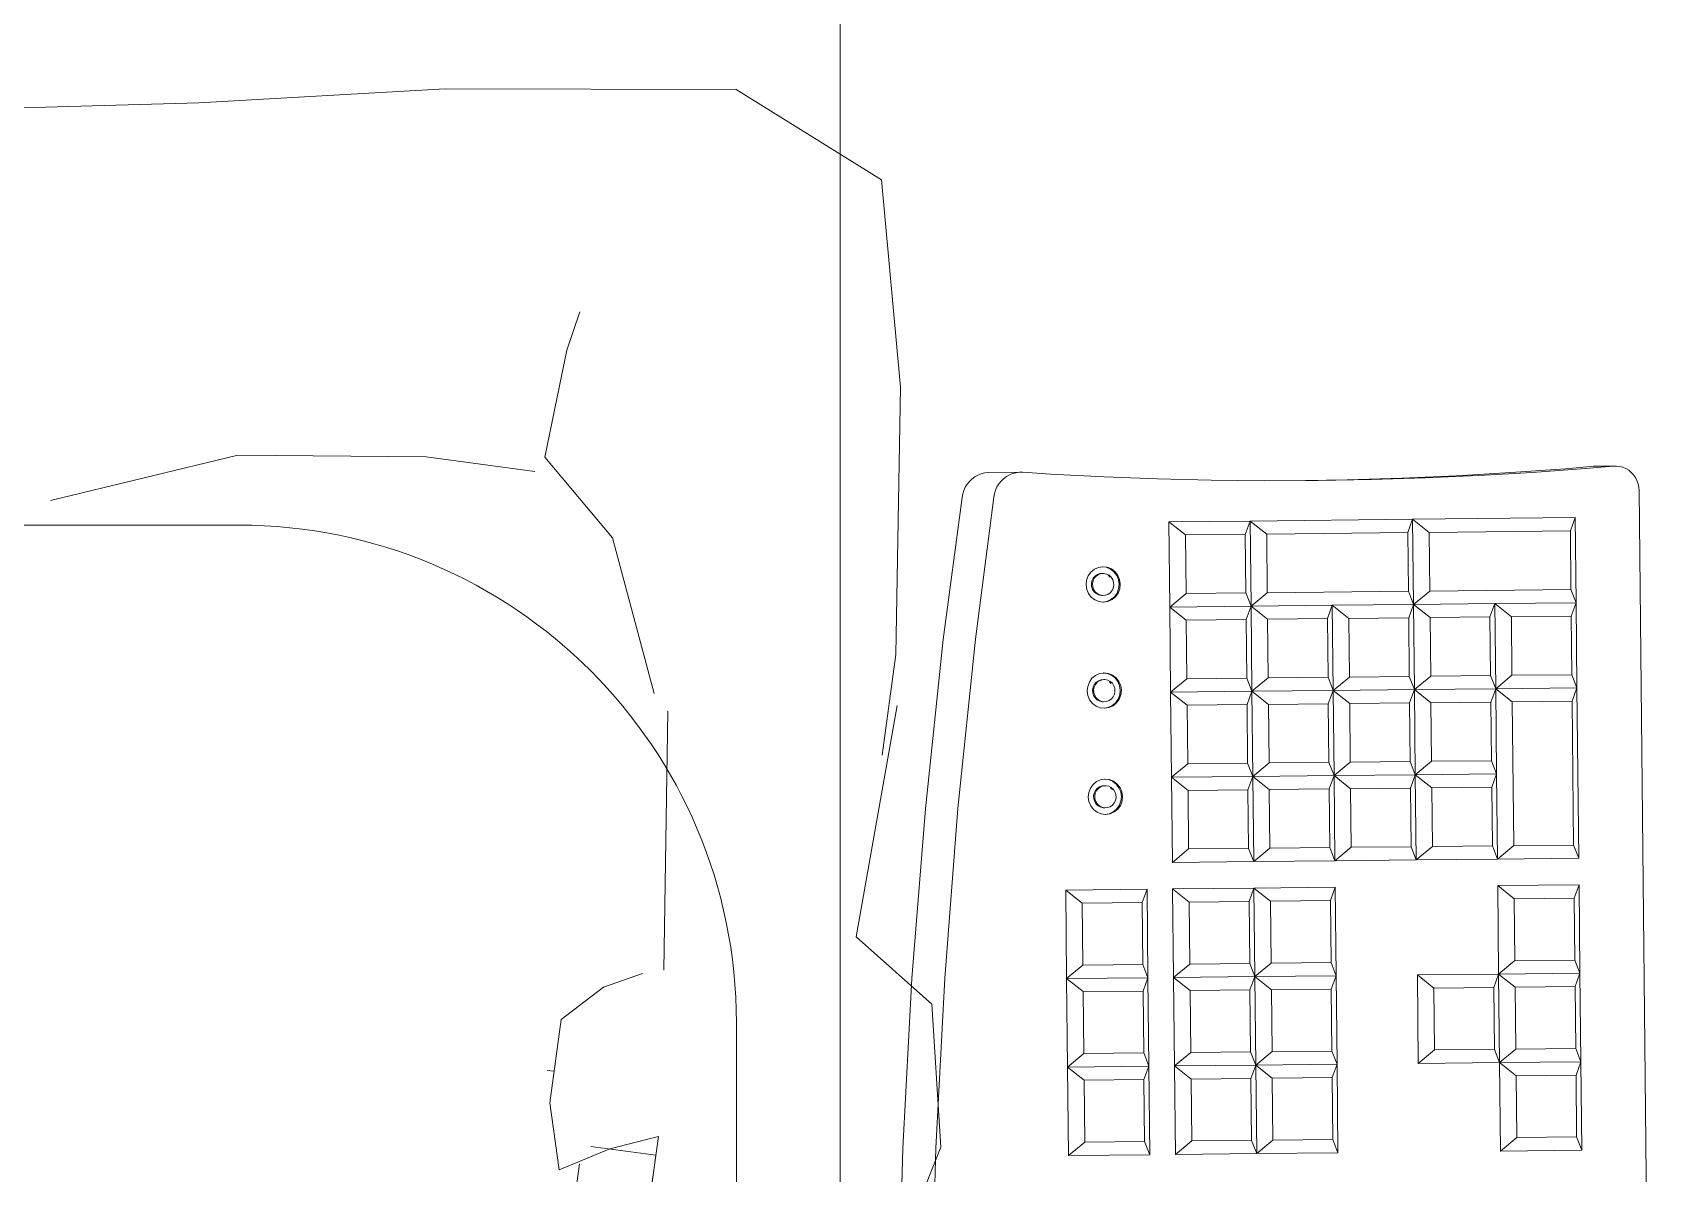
# Model space of a CAD drawing. Header units: metres. Extents: x -17 to 101, y 0 to 79.
# Drawn here: x 57.4469 to 57.8159, y 29.0289 to 29.2868 of the extents above; entities that cross this region are included whole.
import ezdxf

# ---------------------------------------------------------------- set-up
doc = ezdxf.new("R2010")
doc.units = ezdxf.units.M
doc.layers.add('Cotas varias El', color=253, linetype='Continuous', lineweight=13)

msp = doc.modelspace()

# ---------------------------------------------------------------- linework, layer by layer
at = {"layer": 'Cotas varias El'}
for p, q in [((57.48447, 29.27089), (57.54021, 29.27404)), ((57.54021, 29.27404), (57.60601, 29.27393)), ((57.60601, 29.27393), (57.63888, 29.25347)), ((57.43078, 29.26936), (57.48447, 29.27089)), ((57.63888, 29.25347), (57.64318, 29.20661)), ((57.56768, 29.21498), (57.57068, 29.22362)), ((57.56272, 29.19083), (57.56768, 29.21498)), ((57.64318, 29.20661), (57.64212, 29.14616)), ((57.49329, 29.19123), (57.45092, 29.181)), ((57.53591, 29.1909), (57.49329, 29.19123)), ((57.56044, 29.18756), (57.53591, 29.1909)), ((57.57806, 29.17255), (57.56272, 29.19083)), ((57.66067, 29.18672), (57.65997, 29.18633)), ((57.66141, 29.18701), (57.66067, 29.18672)), ((57.66219, 29.18722), (57.66141, 29.18701)), ((57.66298, 29.18732), (57.66219, 29.18722)), ((57.67005, 29.18739), (57.66298, 29.18732)), ((57.66778, 29.18679), (57.6671, 29.1864)), ((57.66851, 29.18709), (57.66778, 29.18679)), ((57.66927, 29.18729), (57.66851, 29.18709)), ((57.67005, 29.18739), (57.66927, 29.18729)), ((57.67083, 29.18739), (57.67005, 29.18739)), ((57.6771, 29.18698), (57.67083, 29.18739)), ((57.68919, 29.18636), (57.6771, 29.18698)), ((57.78118, 29.18731), (57.76886, 29.1866)), ((57.78597, 29.18736), (57.77389, 29.18665)), ((57.7935, 29.18819), (57.78118, 29.18731)), ((57.79805, 29.18824), (57.78597, 29.18736)), ((57.79988, 29.18873), (57.7935, 29.18819)), ((57.80431, 29.18878), (57.79805, 29.18824)), ((57.80063, 29.18875), (57.79988, 29.18873)), ((57.80431, 29.18878), (57.80063, 29.18875)), ((57.80505, 29.18879), (57.80431, 29.18878)), ((57.80578, 29.1887), (57.80505, 29.18879)), ((57.8065, 29.18851), (57.80578, 29.1887)), ((57.80718, 29.18821), (57.8065, 29.18851)), ((57.80782, 29.18782), (57.80718, 29.18821)), ((57.8084, 29.18735), (57.80782, 29.18782)), ((57.80891, 29.1868), (57.8084, 29.18735)), ((57.80935, 29.18618), (57.80891, 29.1868)), ((57.65746, 29.18325), (57.65722, 29.18248)), ((57.6578, 29.18399), (57.65746, 29.18325)), ((57.65823, 29.18467), (57.6578, 29.18399)), ((57.65874, 29.1853), (57.65823, 29.18467)), ((57.65932, 29.18585), (57.65874, 29.1853)), ((57.65997, 29.18633), (57.65932, 29.18585)), ((57.66464, 29.18333), (57.6644, 29.18256)), ((57.66497, 29.18406), (57.66464, 29.18333)), ((57.66539, 29.18475), (57.66497, 29.18406)), ((57.66589, 29.18537), (57.66539, 29.18475)), ((57.66646, 29.18592), (57.66589, 29.18537)), ((57.6671, 29.1864), (57.66646, 29.18592)), ((57.70129, 29.1859), (57.68919, 29.18636)), ((57.71339, 29.18561), (57.70129, 29.1859)), ((57.72549, 29.18548), (57.71339, 29.18561)), ((57.73475, 29.18551), (57.72549, 29.18548)), ((57.7442, 29.18568), (57.73475, 29.18551)), ((57.7376, 29.18552), (57.73475, 29.18551)), ((57.7497, 29.18573), (57.7376, 29.18552)), ((57.75653, 29.18605), (57.7442, 29.18568)), ((57.7618, 29.18611), (57.7497, 29.18573)), ((57.76886, 29.1866), (57.75653, 29.18605)), ((57.77389, 29.18665), (57.7618, 29.18611)), ((57.8097, 29.18551), (57.80935, 29.18618)), ((57.80995, 29.18479), (57.8097, 29.18551)), ((57.81011, 29.18404), (57.80995, 29.18479)), ((57.81017, 29.18328), (57.81011, 29.18404)), ((57.81483, 28.7353), (57.81017, 29.18328)), ((57.65284, 29.14955), (57.65707, 29.18169)), ((57.65722, 29.18248), (57.65707, 29.18169)), ((57.66011, 29.14962), (57.66425, 29.18176)), ((57.6644, 29.18256), (57.66425, 29.18176)), ((57.70384, 29.17617), (57.72222, 29.17636)), ((57.70384, 29.17617), (57.70758, 29.17321)), ((57.70384, 29.17617), (57.70404, 29.15692)), ((57.72222, 29.17636), (57.72112, 29.17335)), ((57.72222, 29.17636), (57.75897, 29.17675)), ((57.72222, 29.17636), (57.72596, 29.1734)), ((57.72222, 29.17636), (57.72242, 29.15712)), ((57.75897, 29.17675), (57.75788, 29.17373)), ((57.75897, 29.17675), (57.79572, 29.17713)), ((57.75897, 29.17675), (57.76271, 29.17378)), ((57.75897, 29.17675), (57.75917, 29.1575)), ((57.79572, 29.17713), (57.79463, 29.17412)), ((57.79592, 29.15788), (57.79572, 29.17713)), ((57.58745, 29.1374), (57.57806, 29.17255)), ((57.70758, 29.17321), (57.72112, 29.17335)), ((57.70758, 29.17321), (57.70772, 29.15996)), ((57.72112, 29.17335), (57.72126, 29.1601)), ((57.72596, 29.1734), (57.75788, 29.17373)), ((57.72596, 29.1734), (57.72609, 29.16015)), ((57.75788, 29.17373), (57.75801, 29.16049)), ((57.76271, 29.17378), (57.79463, 29.17412)), ((57.76271, 29.17378), (57.76285, 29.16054)), ((57.79463, 29.17412), (57.79477, 29.16087)), ((57.68621, 29.1648), (57.68561, 29.16396)), ((57.687, 29.16545), (57.68621, 29.1648)), ((57.68792, 29.16586), (57.687, 29.16545)), ((57.6888, 29.166), (57.68792, 29.16586)), ((57.68892, 29.16602), (57.6888, 29.166)), ((57.68967, 29.1659), (57.6888, 29.166)), ((57.68992, 29.1659), (57.68892, 29.16602)), ((57.69061, 29.16551), (57.68967, 29.1659)), ((57.69086, 29.16552), (57.68992, 29.1659)), ((57.69142, 29.16489), (57.69061, 29.16551)), ((57.69168, 29.1649), (57.69086, 29.16552)), ((57.69205, 29.16408), (57.69142, 29.16489)), ((57.69231, 29.16408), (57.69168, 29.1649)), ((57.68524, 29.16298), (57.68512, 29.16195)), ((57.68512, 29.16195), (57.68527, 29.16091)), ((57.68561, 29.16396), (57.68524, 29.16298)), ((57.68527, 29.16091), (57.68568, 29.15996)), ((57.68645, 29.16282), (57.68632, 29.16218)), ((57.68632, 29.16218), (57.68637, 29.16153)), ((57.68637, 29.16153), (57.68657, 29.16091)), ((57.68673, 29.16341), (57.68645, 29.16282)), ((57.68657, 29.16091), (57.68692, 29.16037)), ((57.6867, 29.16282), (57.68658, 29.16218)), ((57.68658, 29.16218), (57.68662, 29.16153)), ((57.68662, 29.16153), (57.68682, 29.16091)), ((57.68698, 29.16341), (57.6867, 29.16282)), ((57.68714, 29.1639), (57.68673, 29.16341)), ((57.68682, 29.16091), (57.68717, 29.16037)), ((57.6874, 29.1639), (57.68698, 29.16341)), ((57.68767, 29.16426), (57.68714, 29.1639)), ((57.68792, 29.16426), (57.6874, 29.1639)), ((57.68827, 29.16447), (57.68767, 29.16426)), ((57.68852, 29.16447), (57.68792, 29.16426)), ((57.68852, 29.16447), (57.68827, 29.16447)), ((57.6889, 29.16451), (57.68852, 29.16447)), ((57.68915, 29.16451), (57.6889, 29.16451)), ((57.68977, 29.16438), (57.68915, 29.16451)), ((57.69034, 29.1641), (57.68977, 29.16438)), ((57.69056, 29.16366), (57.69008, 29.16409)), ((57.69081, 29.16366), (57.69034, 29.1641)), ((57.69116, 29.16312), (57.69081, 29.16366)), ((57.691, 29.16063), (57.69128, 29.16121)), ((57.69136, 29.1625), (57.69116, 29.16312)), ((57.69128, 29.16121), (57.6914, 29.16185)), ((57.6914, 29.16185), (57.69136, 29.1625)), ((57.69246, 29.16312), (57.69205, 29.16408)), ((57.69212, 29.16008), (57.69249, 29.16105)), ((57.69271, 29.16312), (57.69231, 29.16408)), ((57.69238, 29.16008), (57.69275, 29.16105)), ((57.69261, 29.16209), (57.69246, 29.16312)), ((57.69249, 29.16105), (57.69261, 29.16209)), ((57.69286, 29.16209), (57.69271, 29.16312)), ((57.69275, 29.16105), (57.69286, 29.16209)), ((57.79477, 29.16087), (57.76285, 29.16054)), ((57.79592, 29.15788), (57.79477, 29.16087)), ((57.68568, 29.15996), (57.68631, 29.15914)), ((57.68631, 29.15914), (57.68712, 29.15852)), ((57.68692, 29.16037), (57.68739, 29.15994)), ((57.68712, 29.15852), (57.68806, 29.15814)), ((57.68717, 29.16037), (57.68765, 29.15994)), ((57.68739, 29.15994), (57.68796, 29.15965)), ((57.68765, 29.15994), (57.68821, 29.15965)), ((57.68796, 29.15965), (57.68858, 29.15952)), ((57.68806, 29.15814), (57.68893, 29.15803)), ((57.68821, 29.15965), (57.68883, 29.15952)), ((57.68883, 29.15952), (57.68858, 29.15952)), ((57.68883, 29.15952), (57.68946, 29.15957)), ((57.68893, 29.15803), (57.68981, 29.15817)), ((57.68893, 29.15803), (57.68906, 29.15802)), ((57.68906, 29.15802), (57.69006, 29.15817)), ((57.68946, 29.15957), (57.69006, 29.15977)), ((57.68981, 29.15817), (57.69073, 29.15859)), ((57.69006, 29.15977), (57.69059, 29.16014)), ((57.69006, 29.15817), (57.69099, 29.15859)), ((57.69059, 29.16014), (57.691, 29.16063)), ((57.69073, 29.15859), (57.69152, 29.15924)), ((57.69099, 29.15859), (57.69178, 29.15924)), ((57.69152, 29.15924), (57.69212, 29.16008)), ((57.69178, 29.15924), (57.69238, 29.16008)), ((57.70404, 29.15692), (57.70772, 29.15996)), ((57.72126, 29.1601), (57.70772, 29.15996)), ((57.72242, 29.15712), (57.72126, 29.1601)), ((57.72242, 29.15712), (57.72609, 29.16015)), ((57.74079, 29.15731), (57.72242, 29.15712)), ((57.75801, 29.16049), (57.72609, 29.16015)), ((57.74079, 29.15731), (57.7397, 29.15429)), ((57.74079, 29.15731), (57.75917, 29.1575)), ((57.74079, 29.15731), (57.74453, 29.15434)), ((57.74099, 29.13806), (57.74079, 29.15731)), ((57.75917, 29.1575), (57.75801, 29.16049)), ((57.75917, 29.1575), (57.75808, 29.15449)), ((57.75917, 29.1575), (57.76285, 29.16054)), ((57.75917, 29.1575), (57.77755, 29.15769)), ((57.75917, 29.1575), (57.76291, 29.15454)), ((57.75917, 29.1575), (57.75937, 29.13825)), ((57.77755, 29.15769), (57.77645, 29.15468)), ((57.77755, 29.15769), (57.79592, 29.15788)), ((57.77755, 29.15769), (57.78129, 29.15473)), ((57.77775, 29.13844), (57.77755, 29.15769)), ((57.79592, 29.15788), (57.79483, 29.15487)), ((57.79592, 29.15788), (57.79612, 29.13863)), ((57.70404, 29.15692), (57.72242, 29.15712)), ((57.70404, 29.15692), (57.70778, 29.15396)), ((57.70404, 29.15692), (57.70424, 29.13768)), ((57.70778, 29.15396), (57.72132, 29.1541)), ((57.70778, 29.15396), (57.70792, 29.14071)), ((57.72242, 29.15712), (57.72132, 29.1541)), ((57.72132, 29.1541), (57.72146, 29.14085)), ((57.72242, 29.15712), (57.72616, 29.15415)), ((57.72262, 29.13787), (57.72242, 29.15712)), ((57.72616, 29.15415), (57.7397, 29.15429)), ((57.72616, 29.15415), (57.72629, 29.1409)), ((57.7397, 29.15429), (57.73984, 29.14105)), ((57.74453, 29.15434), (57.75808, 29.15449)), ((57.74453, 29.15434), (57.74467, 29.1411)), ((57.75808, 29.15449), (57.75821, 29.14124)), ((57.76291, 29.15454), (57.77645, 29.15468)), ((57.76291, 29.15454), (57.76305, 29.14129)), ((57.77645, 29.15468), (57.77659, 29.14143)), ((57.78129, 29.15473), (57.79483, 29.15487)), ((57.78129, 29.15473), (57.78143, 29.14148)), ((57.79483, 29.15487), (57.79497, 29.14162)), ((57.64212, 29.14616), (57.63903, 29.12344)), ((57.6488, 29.11128), (57.65284, 29.14955)), ((57.65615, 29.11135), (57.66011, 29.14962)), ((57.68549, 29.13899), (57.68537, 29.13795)), ((57.68586, 29.13996), (57.68549, 29.13899)), ((57.68645, 29.1408), (57.68586, 29.13996)), ((57.68724, 29.14145), (57.68645, 29.1408)), ((57.6867, 29.13882), (57.68657, 29.13818)), ((57.68698, 29.13941), (57.6867, 29.13882)), ((57.68695, 29.13882), (57.68683, 29.13818)), ((57.68723, 29.13941), (57.68695, 29.13882)), ((57.68739, 29.1399), (57.68698, 29.13941)), ((57.68765, 29.1399), (57.68723, 29.13941)), ((57.68817, 29.14186), (57.68724, 29.14145)), ((57.68792, 29.14026), (57.68739, 29.1399)), ((57.68817, 29.14026), (57.68765, 29.1399)), ((57.68852, 29.14047), (57.68792, 29.14026)), ((57.68905, 29.142), (57.68817, 29.14186)), ((57.68877, 29.14047), (57.68817, 29.14026)), ((57.68877, 29.14047), (57.68852, 29.14047)), ((57.68915, 29.14051), (57.68877, 29.14047)), ((57.68917, 29.14202), (57.68905, 29.142)), ((57.68992, 29.1419), (57.68905, 29.142)), ((57.6894, 29.14051), (57.68915, 29.14051)), ((57.69017, 29.1419), (57.68917, 29.14202)), ((57.69002, 29.14039), (57.6894, 29.14051)), ((57.69086, 29.14152), (57.68992, 29.1419)), ((57.69058, 29.1401), (57.69002, 29.14039)), ((57.69111, 29.14152), (57.69017, 29.1419)), ((57.69081, 29.13966), (57.69033, 29.14009)), ((57.69106, 29.13967), (57.69058, 29.1401)), ((57.69167, 29.1409), (57.69086, 29.14152)), ((57.69141, 29.13912), (57.69106, 29.13967)), ((57.69193, 29.1409), (57.69111, 29.14152)), ((57.69161, 29.13851), (57.69141, 29.13912)), ((57.6923, 29.14008), (57.69167, 29.1409)), ((57.69256, 29.14008), (57.69193, 29.1409)), ((57.69271, 29.13912), (57.6923, 29.14008)), ((57.69296, 29.13912), (57.69256, 29.14008)), ((57.69286, 29.13809), (57.69271, 29.13912)), ((57.69311, 29.13809), (57.69296, 29.13912)), ((57.70424, 29.13768), (57.70792, 29.14071)), ((57.72146, 29.14085), (57.70792, 29.14071)), ((57.72262, 29.13787), (57.72146, 29.14085)), ((57.72262, 29.13787), (57.72629, 29.1409)), ((57.73984, 29.14105), (57.72629, 29.1409)), ((57.74099, 29.13806), (57.73984, 29.14105)), ((57.74099, 29.13806), (57.74467, 29.1411)), ((57.75821, 29.14124), (57.74467, 29.1411)), ((57.75937, 29.13825), (57.75821, 29.14124)), ((57.75937, 29.13825), (57.76305, 29.14129)), ((57.77659, 29.14143), (57.76305, 29.14129)), ((57.77775, 29.13844), (57.77659, 29.14143)), ((57.77775, 29.13844), (57.78143, 29.14148)), ((57.79497, 29.14162), (57.78143, 29.14148)), ((57.79612, 29.13863), (57.79497, 29.14162)), ((57.68537, 29.13795), (57.68552, 29.13691)), ((57.68552, 29.13691), (57.68593, 29.13596)), ((57.68593, 29.13596), (57.68656, 29.13514)), ((57.68656, 29.13514), (57.68737, 29.13452)), ((57.68657, 29.13818), (57.68662, 29.13753)), ((57.68662, 29.13753), (57.68682, 29.13691)), ((57.68682, 29.13691), (57.68717, 29.13637)), ((57.68683, 29.13818), (57.68687, 29.13753)), ((57.68687, 29.13753), (57.68707, 29.13692)), ((57.68707, 29.13692), (57.68742, 29.13637)), ((57.68717, 29.13637), (57.68764, 29.13594)), ((57.68742, 29.13637), (57.6879, 29.13594)), ((57.68764, 29.13594), (57.68821, 29.13565)), ((57.6879, 29.13594), (57.68846, 29.13565)), ((57.68821, 29.13565), (57.68883, 29.13552)), ((57.68846, 29.13565), (57.68908, 29.13552)), ((57.68908, 29.13552), (57.68883, 29.13552)), ((57.68908, 29.13552), (57.68971, 29.13557)), ((57.68971, 29.13557), (57.69031, 29.13578)), ((57.69031, 29.13578), (57.69084, 29.13614)), ((57.69084, 29.13614), (57.69125, 29.13663)), ((57.69098, 29.13459), (57.69177, 29.13524)), ((57.69124, 29.13459), (57.69203, 29.13524)), ((57.69125, 29.13663), (57.69153, 29.13721)), ((57.69153, 29.13721), (57.69165, 29.13785)), ((57.69165, 29.13785), (57.69161, 29.13851)), ((57.69177, 29.13524), (57.69237, 29.13608)), ((57.69203, 29.13524), (57.69263, 29.13608)), ((57.69237, 29.13608), (57.69274, 29.13705)), ((57.69263, 29.13608), (57.693, 29.13705)), ((57.69274, 29.13705), (57.69286, 29.13809)), ((57.693, 29.13705), (57.69311, 29.13809)), ((57.70424, 29.13768), (57.72262, 29.13787)), ((57.70424, 29.13768), (57.70798, 29.13471)), ((57.70424, 29.13768), (57.70444, 29.11843)), ((57.72262, 29.13787), (57.72152, 29.13485)), ((57.72262, 29.13787), (57.74099, 29.13806)), ((57.72262, 29.13787), (57.72636, 29.1349)), ((57.72262, 29.13787), (57.72282, 29.11862)), ((57.72636, 29.1349), (57.7399, 29.13505)), ((57.74099, 29.13806), (57.7399, 29.13505)), ((57.7399, 29.13505), (57.74004, 29.1218)), ((57.75937, 29.13825), (57.74099, 29.13806)), ((57.74099, 29.13806), (57.74473, 29.1351)), ((57.74099, 29.13806), (57.74119, 29.11881)), ((57.74473, 29.1351), (57.75828, 29.13524)), ((57.74473, 29.1351), (57.74487, 29.12185)), ((57.75937, 29.13825), (57.75828, 29.13524)), ((57.75828, 29.13524), (57.75841, 29.12199)), ((57.77775, 29.13844), (57.75937, 29.13825)), ((57.75937, 29.13825), (57.76311, 29.13529)), ((57.75937, 29.13825), (57.75957, 29.119)), ((57.76311, 29.13529), (57.77665, 29.13543)), ((57.76311, 29.13529), (57.76325, 29.12204)), ((57.77775, 29.13844), (57.77665, 29.13543)), ((57.77665, 29.13543), (57.77679, 29.12218)), ((57.77775, 29.13844), (57.79612, 29.13863)), ((57.77775, 29.13844), (57.78149, 29.13548)), ((57.77775, 29.13844), (57.77795, 29.11919)), ((57.78149, 29.13548), (57.79503, 29.13562)), ((57.78149, 29.13548), (57.78183, 29.10298)), ((57.79612, 29.13863), (57.79503, 29.13562)), ((57.79503, 29.13562), (57.79537, 29.10312)), ((57.79652, 29.10013), (57.79612, 29.13863)), ((57.59056, 29.1334), (57.58961, 29.07484)), ((57.63314, 29.08238), (57.64244, 29.13463)), ((57.68737, 29.13452), (57.68831, 29.13414)), ((57.68831, 29.13414), (57.68918, 29.13404)), ((57.68918, 29.13404), (57.69006, 29.13417)), ((57.68918, 29.13404), (57.68931, 29.13402)), ((57.68931, 29.13402), (57.69031, 29.13417)), ((57.69006, 29.13417), (57.69098, 29.13459)), ((57.69031, 29.13417), (57.69124, 29.13459)), ((57.70798, 29.13471), (57.72152, 29.13485)), ((57.70798, 29.13471), (57.70812, 29.12146)), ((57.72152, 29.13485), (57.72166, 29.12161)), ((57.72636, 29.1349), (57.72649, 29.12166)), ((57.70444, 29.11843), (57.70812, 29.12146)), ((57.72166, 29.12161), (57.70812, 29.12146)), ((57.72282, 29.11862), (57.72166, 29.12161)), ((57.72282, 29.11862), (57.72649, 29.12166)), ((57.74004, 29.1218), (57.72649, 29.12166)), ((57.74119, 29.11881), (57.74004, 29.1218)), ((57.74119, 29.11881), (57.74487, 29.12185)), ((57.75841, 29.12199), (57.74487, 29.12185)), ((57.75957, 29.119), (57.75841, 29.12199)), ((57.75957, 29.119), (57.76325, 29.12204)), ((57.77679, 29.12218), (57.76325, 29.12204)), ((57.77795, 29.11919), (57.77679, 29.12218)), ((57.6867, 29.1168), (57.6861, 29.11596)), ((57.68749, 29.11745), (57.6867, 29.1168)), ((57.68842, 29.11787), (57.68749, 29.11745)), ((57.6893, 29.118), (57.68842, 29.11787)), ((57.68942, 29.11802), (57.6893, 29.118)), ((57.69017, 29.1179), (57.6893, 29.118)), ((57.69042, 29.1179), (57.68942, 29.11802)), ((57.69111, 29.11752), (57.69017, 29.1179)), ((57.69136, 29.11752), (57.69042, 29.1179)), ((57.69192, 29.1169), (57.69111, 29.11752)), ((57.69218, 29.1169), (57.69136, 29.11752)), ((57.69255, 29.11608), (57.69192, 29.1169)), ((57.6928, 29.11608), (57.69218, 29.1169)), ((57.70444, 29.11843), (57.72282, 29.11862)), ((57.70444, 29.11843), (57.70818, 29.11546)), ((57.70444, 29.11843), (57.70464, 29.09918)), ((57.72282, 29.11862), (57.72172, 29.11561)), ((57.72282, 29.11862), (57.74119, 29.11881)), ((57.72282, 29.11862), (57.72656, 29.11566)), ((57.72302, 29.09937), (57.72282, 29.11862)), ((57.74119, 29.11881), (57.7401, 29.1158)), ((57.74119, 29.11881), (57.75957, 29.119)), ((57.74119, 29.11881), (57.74493, 29.11585)), ((57.74119, 29.11881), (57.74139, 29.09956)), ((57.75957, 29.119), (57.75848, 29.11599)), ((57.77795, 29.11919), (57.75957, 29.119)), ((57.75957, 29.119), (57.76331, 29.11604)), ((57.75957, 29.119), (57.75977, 29.09975)), ((57.77795, 29.11919), (57.77685, 29.11618)), ((57.77815, 29.09994), (57.77795, 29.11919)), ((57.68574, 29.11499), (57.68562, 29.11395)), ((57.68562, 29.11395), (57.68577, 29.11292)), ((57.6861, 29.11596), (57.68574, 29.11499)), ((57.68577, 29.11292), (57.68618, 29.11196)), ((57.68695, 29.11482), (57.68682, 29.11418)), ((57.68682, 29.11418), (57.68687, 29.11353)), ((57.68687, 29.11353), (57.68707, 29.11291)), ((57.68723, 29.11541), (57.68695, 29.11482)), ((57.68707, 29.11291), (57.68742, 29.11237)), ((57.6872, 29.11483), (57.68708, 29.11419)), ((57.68708, 29.11419), (57.68712, 29.11353)), ((57.68712, 29.11353), (57.68732, 29.11292)), ((57.68748, 29.11541), (57.6872, 29.11483)), ((57.68764, 29.1159), (57.68723, 29.11541)), ((57.68732, 29.11292), (57.68767, 29.11237)), ((57.6879, 29.1159), (57.68748, 29.11541)), ((57.68817, 29.11626), (57.68764, 29.1159)), ((57.68842, 29.11626), (57.6879, 29.1159)), ((57.68877, 29.11647), (57.68817, 29.11626)), ((57.68902, 29.11647), (57.68842, 29.11626)), ((57.68902, 29.11647), (57.68877, 29.11647)), ((57.6894, 29.11651), (57.68902, 29.11647)), ((57.68965, 29.11652), (57.6894, 29.11651)), ((57.69027, 29.11639), (57.68965, 29.11652)), ((57.69083, 29.1161), (57.69027, 29.11639)), ((57.69106, 29.11566), (57.69058, 29.1161)), ((57.69131, 29.11567), (57.69083, 29.1161)), ((57.69166, 29.11512), (57.69131, 29.11567)), ((57.6915, 29.11263), (57.69178, 29.11322)), ((57.69186, 29.11451), (57.69166, 29.11512)), ((57.69178, 29.11322), (57.6919, 29.11386)), ((57.6919, 29.11386), (57.69186, 29.11451)), ((57.69295, 29.11512), (57.69255, 29.11608)), ((57.69262, 29.11208), (57.69299, 29.11305)), ((57.69321, 29.11512), (57.6928, 29.11608)), ((57.69288, 29.11208), (57.69325, 29.11305)), ((57.69311, 29.11409), (57.69295, 29.11512)), ((57.69299, 29.11305), (57.69311, 29.11409)), ((57.69336, 29.11409), (57.69321, 29.11512)), ((57.69325, 29.11305), (57.69336, 29.11409)), ((57.70818, 29.11546), (57.72172, 29.11561)), ((57.70818, 29.11546), (57.70832, 29.10222)), ((57.72172, 29.11561), (57.72186, 29.10236)), ((57.72656, 29.11566), (57.7401, 29.1158)), ((57.72656, 29.11566), (57.72669, 29.10241)), ((57.7401, 29.1158), (57.74024, 29.10255)), ((57.74493, 29.11585), (57.75848, 29.11599)), ((57.74493, 29.11585), (57.74507, 29.1026)), ((57.75848, 29.11599), (57.75861, 29.10274)), ((57.76331, 29.11604), (57.77685, 29.11618)), ((57.76331, 29.11604), (57.76345, 29.10279)), ((57.77685, 29.11618), (57.77699, 29.10293)), ((57.64574, 29.07292), (57.6488, 29.11128)), ((57.65317, 29.07299), (57.65615, 29.11135)), ((57.68618, 29.11196), (57.68681, 29.11114)), ((57.68681, 29.11114), (57.68762, 29.11052)), ((57.68742, 29.11237), (57.68789, 29.11194)), ((57.68762, 29.11052), (57.68856, 29.11014)), ((57.68767, 29.11237), (57.68815, 29.11194)), ((57.68789, 29.11194), (57.68846, 29.11165)), ((57.68815, 29.11194), (57.68871, 29.11165)), ((57.68846, 29.11165), (57.68908, 29.11152)), ((57.68856, 29.11014), (57.68943, 29.11004)), ((57.68871, 29.11165), (57.68933, 29.11153)), ((57.68933, 29.11153), (57.68908, 29.11152)), ((57.68933, 29.11153), (57.68996, 29.11157)), ((57.68943, 29.11004), (57.69031, 29.11017)), ((57.68943, 29.11004), (57.68956, 29.11002)), ((57.68956, 29.11002), (57.69056, 29.11018)), ((57.68996, 29.11157), (57.69056, 29.11178)), ((57.69031, 29.11017), (57.69123, 29.11059)), ((57.69056, 29.11178), (57.69109, 29.11214)), ((57.69056, 29.11018), (57.69149, 29.11059)), ((57.69109, 29.11214), (57.6915, 29.11263)), ((57.69123, 29.11059), (57.69202, 29.11124)), ((57.69149, 29.11059), (57.69228, 29.11124)), ((57.69202, 29.11124), (57.69262, 29.11208)), ((57.69228, 29.11124), (57.69288, 29.11208)), ((57.70464, 29.09918), (57.70832, 29.10222)), ((57.72186, 29.10236), (57.70832, 29.10222)), ((57.72302, 29.09937), (57.72186, 29.10236)), ((57.72302, 29.09937), (57.72669, 29.10241)), ((57.74024, 29.10255), (57.72669, 29.10241)), ((57.74139, 29.09956), (57.74024, 29.10255)), ((57.74139, 29.09956), (57.74507, 29.1026)), ((57.75861, 29.10274), (57.74507, 29.1026)), ((57.75977, 29.09975), (57.75861, 29.10274)), ((57.75977, 29.09975), (57.76345, 29.10279)), ((57.77699, 29.10293), (57.76345, 29.10279)), ((57.77815, 29.09994), (57.77699, 29.10293)), ((57.77815, 29.09994), (57.78183, 29.10298)), ((57.79537, 29.10312), (57.78183, 29.10298)), ((57.79652, 29.10013), (57.79537, 29.10312)), ((57.70464, 29.09918), (57.72302, 29.09937)), ((57.72302, 29.09937), (57.74139, 29.09956)), ((57.74139, 29.09956), (57.75977, 29.09975)), ((57.77815, 29.09994), (57.75977, 29.09975)), ((57.79652, 29.10013), (57.77815, 29.09994)), ((57.68052, 29.09293), (57.6989, 29.09312)), ((57.68052, 29.09293), (57.68426, 29.08996)), ((57.68052, 29.09293), (57.68073, 29.07293)), ((57.6989, 29.09312), (57.6978, 29.09011)), ((57.6989, 29.09312), (57.69911, 29.07312)), ((57.7047, 29.09318), (57.72308, 29.09337)), ((57.7047, 29.09318), (57.70844, 29.09022)), ((57.7047, 29.09318), (57.70491, 29.07318)), ((57.72308, 29.09337), (57.72198, 29.09036)), ((57.72308, 29.09337), (57.74145, 29.09356)), ((57.72308, 29.09337), (57.72682, 29.09041)), ((57.72308, 29.09337), (57.72329, 29.07337)), ((57.74145, 29.09356), (57.74036, 29.09055)), ((57.74145, 29.09356), (57.74166, 29.07356)), ((57.77821, 29.09394), (57.79659, 29.09413)), ((57.77821, 29.09394), (57.78195, 29.09098)), ((57.77821, 29.09394), (57.77842, 29.07394)), ((57.78195, 29.09098), (57.79549, 29.09112)), ((57.78195, 29.09098), (57.7821, 29.07698)), ((57.79659, 29.09413), (57.79549, 29.09112)), ((57.79549, 29.09112), (57.79564, 29.07712)), ((57.79659, 29.09413), (57.79679, 29.07413)), ((57.68426, 29.08996), (57.6978, 29.09011)), ((57.68426, 29.08996), (57.68441, 29.07597)), ((57.6978, 29.09011), (57.69795, 29.07611)), ((57.70844, 29.09022), (57.72198, 29.09036)), ((57.70844, 29.09022), (57.70859, 29.07622)), ((57.72198, 29.09036), (57.72213, 29.07636)), ((57.72682, 29.09041), (57.74036, 29.09055)), ((57.72682, 29.09041), (57.72697, 29.07641)), ((57.74036, 29.09055), (57.74051, 29.07655)), ((57.65027, 29.06718), (57.63314, 29.08238)), ((57.69795, 29.07611), (57.68441, 29.07597)), ((57.69911, 29.07312), (57.69795, 29.07611)), ((57.70491, 29.07318), (57.70859, 29.07622)), ((57.72213, 29.07636), (57.70859, 29.07622)), ((57.72329, 29.07337), (57.72213, 29.07636)), ((57.72329, 29.07337), (57.72697, 29.07641)), ((57.74051, 29.07655), (57.72697, 29.07641)), ((57.74166, 29.07356), (57.74051, 29.07655)), ((57.77842, 29.07394), (57.7821, 29.07698)), ((57.79564, 29.07712), (57.7821, 29.07698)), ((57.79679, 29.07413), (57.79564, 29.07712)), ((57.58484, 29.07405), (57.57601, 29.07096)), ((57.64367, 29.03448), (57.64574, 29.07292)), ((57.65114, 29.03456), (57.65317, 29.07299)), ((57.68073, 29.07293), (57.68441, 29.07597)), ((57.69911, 29.07312), (57.68073, 29.07293)), ((57.68073, 29.07293), (57.68447, 29.06997)), ((57.68094, 29.05293), (57.68073, 29.07293)), ((57.69911, 29.07312), (57.69801, 29.07011)), ((57.69911, 29.07312), (57.69931, 29.05312)), ((57.72329, 29.07337), (57.70491, 29.07318)), ((57.70491, 29.07318), (57.70865, 29.07022)), ((57.70491, 29.07318), (57.70512, 29.05318)), ((57.72329, 29.07337), (57.72219, 29.07036)), ((57.72329, 29.07337), (57.74166, 29.07356)), ((57.72329, 29.07337), (57.72703, 29.07041)), ((57.72349, 29.05337), (57.72329, 29.07337)), ((57.74166, 29.07356), (57.74057, 29.07055)), ((57.74166, 29.07356), (57.74187, 29.05356)), ((57.76004, 29.07375), (57.77842, 29.07394)), ((57.76004, 29.07375), (57.76378, 29.07079)), ((57.76004, 29.07375), (57.76025, 29.05375)), ((57.77842, 29.07394), (57.77732, 29.07093)), ((57.77842, 29.07394), (57.79679, 29.07413)), ((57.77842, 29.07394), (57.78216, 29.07098)), ((57.77842, 29.07394), (57.77862, 29.05394)), ((57.79679, 29.07413), (57.7957, 29.07112)), ((57.79679, 29.07413), (57.797, 29.05413)), ((57.57601, 29.07096), (57.56642, 29.06368)), ((57.68447, 29.06997), (57.69801, 29.07011)), ((57.68447, 29.06997), (57.68462, 29.05597)), ((57.69801, 29.07011), (57.69816, 29.05611)), ((57.70865, 29.07022), (57.72219, 29.07036)), ((57.70865, 29.07022), (57.7088, 29.05622)), ((57.72219, 29.07036), (57.72234, 29.05636)), ((57.72703, 29.07041), (57.74057, 29.07055)), ((57.72703, 29.07041), (57.72717, 29.05641)), ((57.74057, 29.07055), (57.74071, 29.05655)), ((57.76378, 29.07079), (57.77732, 29.07093)), ((57.76378, 29.07079), (57.76393, 29.05679)), ((57.77732, 29.07093), (57.77747, 29.05693)), ((57.78216, 29.07098), (57.7957, 29.07112)), ((57.78216, 29.07098), (57.7823, 29.05698)), ((57.7957, 29.07112), (57.79585, 29.05712)), ((57.65227, 29.03484), (57.65027, 29.06718)), ((57.56642, 29.06368), (57.56386, 29.04485)), ((57.68094, 29.05293), (57.68462, 29.05597)), ((57.69816, 29.05611), (57.68462, 29.05597)), ((57.69931, 29.05312), (57.69816, 29.05611)), ((57.70512, 29.05318), (57.7088, 29.05622)), ((57.72234, 29.05636), (57.7088, 29.05622)), ((57.72349, 29.05337), (57.72234, 29.05636)), ((57.72349, 29.05337), (57.72717, 29.05641)), ((57.74071, 29.05655), (57.72717, 29.05641)), ((57.74187, 29.05356), (57.74071, 29.05655)), ((57.76025, 29.05375), (57.76393, 29.05679)), ((57.77862, 29.05394), (57.76025, 29.05375)), ((57.77747, 29.05693), (57.76393, 29.05679)), ((57.77862, 29.05394), (57.77747, 29.05693)), ((57.77862, 29.05394), (57.7823, 29.05698)), ((57.797, 29.05413), (57.77862, 29.05394)), ((57.77862, 29.05394), (57.78237, 29.05098)), ((57.77862, 29.05394), (57.77883, 29.03394)), ((57.79585, 29.05712), (57.7823, 29.05698)), ((57.797, 29.05413), (57.79585, 29.05712)), ((57.797, 29.05413), (57.79591, 29.05112)), ((57.797, 29.05413), (57.79721, 29.03414)), ((57.68094, 29.05293), (57.69931, 29.05312)), ((57.68094, 29.05293), (57.68468, 29.04997)), ((57.68114, 29.03293), (57.68094, 29.05293)), ((57.69931, 29.05312), (57.69822, 29.05011)), ((57.69931, 29.05312), (57.69952, 29.03312)), ((57.72349, 29.05337), (57.70512, 29.05318)), ((57.70512, 29.05318), (57.70886, 29.05022)), ((57.70512, 29.05318), (57.70532, 29.03318)), ((57.70886, 29.05022), (57.7224, 29.05036)), ((57.70886, 29.05022), (57.709, 29.03622)), ((57.72349, 29.05337), (57.7224, 29.05036)), ((57.7224, 29.05036), (57.72254, 29.03636)), ((57.74187, 29.05356), (57.72349, 29.05337)), ((57.72349, 29.05337), (57.72724, 29.05041)), ((57.72349, 29.05337), (57.7237, 29.03337)), ((57.72724, 29.05041), (57.74078, 29.05055)), ((57.72724, 29.05041), (57.72738, 29.03641)), ((57.74187, 29.05356), (57.74078, 29.05055)), ((57.74078, 29.05055), (57.74092, 29.03655)), ((57.74208, 29.03356), (57.74187, 29.05356)), ((57.78237, 29.05098), (57.79591, 29.05112)), ((57.78237, 29.05098), (57.78251, 29.03698)), ((57.79591, 29.05112), (57.79605, 29.03712)), ((57.68468, 29.04997), (57.69822, 29.05011)), ((57.68468, 29.04997), (57.68482, 29.03597)), ((57.69822, 29.05011), (57.69836, 29.03611)), ((57.56386, 29.04485), (57.566, 29.02966)), ((57.57744, 29.03442), (57.58842, 29.03721)), ((57.58842, 29.03721), (57.58643, 29.02259)), ((57.68114, 29.03293), (57.68482, 29.03597)), ((57.69836, 29.03611), (57.68482, 29.03597)), ((57.69952, 29.03312), (57.69836, 29.03611)), ((57.70532, 29.03318), (57.709, 29.03622)), ((57.72254, 29.03636), (57.709, 29.03622)), ((57.7237, 29.03337), (57.72254, 29.03636)), ((57.7237, 29.03337), (57.72738, 29.03641)), ((57.74092, 29.03655), (57.72738, 29.03641)), ((57.74208, 29.03356), (57.74092, 29.03655)), ((57.77883, 29.03394), (57.78251, 29.03698)), ((57.79605, 29.03712), (57.78251, 29.03698)), ((57.79721, 29.03414), (57.79605, 29.03712)), ((57.566, 29.02966), (57.57744, 29.03442)), ((57.58785, 29.033), (57.57313, 29.035)), ((57.587, 29.0268), (57.58785, 29.033)), ((57.64259, 29.01066), (57.65227, 29.03484)), ((57.64259, 28.99601), (57.64367, 29.03448)), ((57.65009, 28.99609), (57.65114, 29.03456)), ((57.69952, 29.03312), (57.68114, 29.03293)), ((57.7237, 29.03337), (57.70532, 29.03318)), ((57.74208, 29.03356), (57.7237, 29.03337)), ((57.79721, 29.03414), (57.77883, 29.03394)), ((57.57058, 29.03106), (57.56916, 29.02065))]:
    msp.add_line(p, q, dxfattribs=at)
at = {"layer": 'Cotas varias El', "linetype": 'ByBlock'}
for p, q in [((57.49355, 29.17543), (57.31431, 29.17543)), ((57.60605, 28.83793), (57.60605, 29.06293))]:
    msp.add_line(p, q, dxfattribs=at)
at = {"layer": 'Cotas varias El'}
msp.add_lwpolyline([(58.22954, 29.42912), (58.22954, 27.92912), (57.62954, 27.92912), (57.62954, 29.42912)], close=True, dxfattribs=at)
msp.add_lwpolyline([(57.56483, 29.05197), (57.56325, 29.05218)], dxfattribs=at)
at = {"layer": 'Cotas varias El', "linetype": 'ByBlock'}
msp.add_arc((57.49355, 29.06293), 0.1125, 0, 90, dxfattribs=at)

doc.saveas('drawing.dxf')
